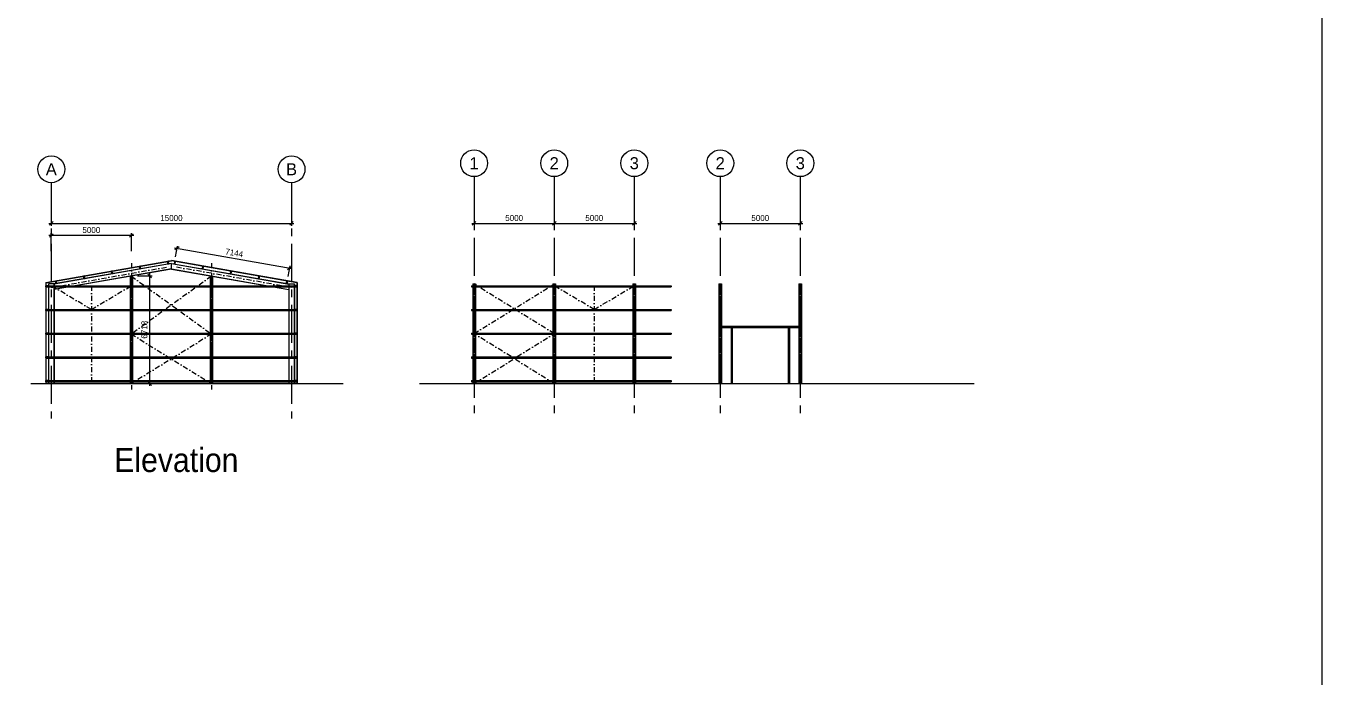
# Model space of a CAD drawing. Header units: millimetres. Extents: x 14826 to 271325, y -311366 to 51265.
# Drawn here: x 158664 to 239599, y -130050 to -89397 of the extents above; entities that cross this region are included whole.
import ezdxf
from ezdxf.enums import TextEntityAlignment as Align

# ---------------------------------------------------------------- set-up
doc = ezdxf.new("R2010")
doc.units = ezdxf.units.MM
for name, pattern in [('CENTER', [50.8, 31.75, -6.35, 6.35, -6.35]), ('DASHDOT', [25.4, 12.7, -6.35, 0, -6.35]), ('Hidden', [7.14375, 4.7625, -2.38125])]:
    doc.linetypes.add(name, pattern=pattern)
for name, color, linetype in [('AFR-STEEL SECTIONS', 3, 'Continuous'), ('AUR-CENTRELINES', 6, 'DASHDOT'), ('AUR-DIMS', 7, 'Continuous'), ('AUR-GRID CIRC', 3, 'Continuous'), ('AUR-GRID TEXT', 2, 'Continuous'), ('AUR-GRIDS', 7, 'CENTER'), ('AUR-SECTIONS', 3, 'Continuous')]:
    doc.layers.add(name, color=color, linetype=linetype)
doc.layers.add('G-ANNO-TEXT', color=7, linetype='Continuous', lineweight=9)
doc.styles.add('Arial_4', font='arial.ttf', dxfattribs={"width": 0.9, "height": 700})
doc.styles.add('ArialN', font='ARIALN.TTF')
doc.dimstyles.new('1-150', dxfattribs={"dimscale": 150, "dimtxt": 2.5, "dimasz": 1.5, "dimexe": 1, "dimexo": 2, "dimgap": 1, "dimtad": 1, "dimdec": 0, "dimzin": 0, "dimdsep": 46, "dimtxsty": 'Standard', "dimblk": 'OBLIQUE', "dimcen": 0, "dimdle": 1, "dimclrd": 7, "dimclre": 7, "dimclrt": 3, "dimadec": 0, "dimazin": 0, "dimtfac": 1, "dimtdec": 0, "dimtix": 1, "dimtmove": 2, "dimatfit": 0, "dimfxl": 6.5, "dimfxlon": 1, "dimtolj": 1, "dimtzin": 0, "dimarcsym": 0})

# ---------------------------------------------------------------- blocks, each defined once
blk = doc.blocks.new('_Oblique')
at = {"color": 0, "linetype": 'ByBlock', "lineweight": -2}
blk.add_line((-0.5, -0.5), (0.5, 0.5), dxfattribs=at)
blk = doc.blocks.new('*D144')
at = {"layer": 'AUR-DIMS', "color": 7, "lineweight": -2, "ltscale": 75, "transparency": 16777216}
for p, q in [((160249, -100754), (160249, -101879)), ((175249, -100754), (175249, -101879)), ((160099, -101729), (175399, -101729))]:
    blk.add_line(p, q, dxfattribs=at)
at = {"layer": 'Defpoints', "color": 0, "ltscale": 75, "transparency": 16777216}
for p in [(160249, -99186), (175249, -99186), (175249, -101729)]:
    blk.add_point(p, dxfattribs=at)
at = {"layer": 'AUR-DIMS', "color": 7, "lineweight": -2, "ltscale": 75, "transparency": 16777216, "xscale": 225, "yscale": 225, "zscale": 225, "rotation": 180}
blk.add_blockref('_Oblique', (160249, -101729), dxfattribs=at)
at = {"layer": 'AUR-DIMS', "color": 7, "lineweight": -2, "ltscale": 75, "transparency": 16777216, "xscale": 225, "yscale": 225, "zscale": 225}
blk.add_blockref('_Oblique', (175249, -101729), dxfattribs=at)
at = {"layer": 'AUR-DIMS', "color": 3, "ltscale": 75, "transparency": 16777216, "insert": (167749, -101392), "char_height": 375, "attachment_point": 5}
blk.add_mtext('\\A1;15000', dxfattribs=at)
blk = doc.blocks.new('*D148')
at = {"layer": 'AUR-DIMS', "color": 7, "lineweight": -2, "ltscale": 75, "transparency": 16777216}
for p, q in [((186651, -100754), (186651, -101879)), ((191651, -100754), (191651, -101879)), ((186501, -101729), (191801, -101729))]:
    blk.add_line(p, q, dxfattribs=at)
at = {"layer": 'Defpoints', "color": 0, "ltscale": 75, "transparency": 16777216}
for p in [(186651, -99186), (191651, -98807), (191651, -101729)]:
    blk.add_point(p, dxfattribs=at)
at = {"layer": 'AUR-DIMS', "color": 7, "lineweight": -2, "ltscale": 75, "transparency": 16777216, "xscale": 225, "yscale": 225, "zscale": 225, "rotation": 180}
blk.add_blockref('_Oblique', (186651, -101729), dxfattribs=at)
at = {"layer": 'AUR-DIMS', "color": 7, "lineweight": -2, "ltscale": 75, "transparency": 16777216, "xscale": 225, "yscale": 225, "zscale": 225}
blk.add_blockref('_Oblique', (191651, -101729), dxfattribs=at)
at = {"layer": 'AUR-DIMS', "color": 3, "ltscale": 75, "transparency": 16777216, "insert": (189151, -101392), "char_height": 375, "attachment_point": 5}
blk.add_mtext('\\A1;5000', dxfattribs=at)
blk = doc.blocks.new('*D149')
at = {"layer": 'AUR-DIMS', "color": 7, "lineweight": -2, "ltscale": 75, "transparency": 16777216}
for p, q in [((202017, -100754), (202017, -101879)), ((207017, -100754), (207017, -101879)), ((201867, -101729), (207167, -101729))]:
    blk.add_line(p, q, dxfattribs=at)
at = {"layer": 'Defpoints', "color": 0, "ltscale": 75, "transparency": 16777216}
for p in [(202017, -99186), (207017, -98807), (207017, -101729)]:
    blk.add_point(p, dxfattribs=at)
at = {"layer": 'AUR-DIMS', "color": 7, "lineweight": -2, "ltscale": 75, "transparency": 16777216, "xscale": 225, "yscale": 225, "zscale": 225, "rotation": 180}
blk.add_blockref('_Oblique', (202017, -101729), dxfattribs=at)
at = {"layer": 'AUR-DIMS', "color": 7, "lineweight": -2, "ltscale": 75, "transparency": 16777216, "xscale": 225, "yscale": 225, "zscale": 225}
blk.add_blockref('_Oblique', (207017, -101729), dxfattribs=at)
at = {"layer": 'AUR-DIMS', "color": 3, "ltscale": 75, "transparency": 16777216, "insert": (204517, -101392), "char_height": 375, "attachment_point": 5}
blk.add_mtext('\\A1;5000', dxfattribs=at)
blk = doc.blocks.new('*D151')
at = {"layer": 'AUR-DIMS', "color": 7, "lineweight": -2, "ltscale": 75, "transparency": 16777216}
for p, q in [((165622, -105006), (166548, -105006)), ((166398, -111875), (166398, -104856)), ((165622, -111725), (166548, -111725))]:
    blk.add_line(p, q, dxfattribs=at)
at = {"layer": 'Defpoints', "color": 0, "ltscale": 75, "transparency": 16777216}
for p in [(165322, -105006), (166398, -105006), (165322, -111725)]:
    blk.add_point(p, dxfattribs=at)
at = {"layer": 'AUR-DIMS', "color": 7, "lineweight": -2, "ltscale": 75, "transparency": 16777216, "xscale": 225, "yscale": 225, "zscale": 225}
for p, rotation in [((166398, -105006), 90), ((166398, -111725), 270)]:
    blk.add_blockref('_Oblique', p, dxfattribs=dict(at, rotation=rotation))
at = {"layer": 'AUR-DIMS', "color": 3, "ltscale": 75, "transparency": 16777216, "insert": (166061, -108365), "char_height": 375, "attachment_point": 5, "rotation": 90}
blk.add_mtext('\\A1;6718', dxfattribs=at)
blk = doc.blocks.new('*D159')
at = {"layer": 'AUR-DIMS', "color": 7, "lineweight": -2, "ltscale": 75, "transparency": 16777216}
for p, q in [((191651, -100754), (191651, -101879)), ((196651, -100754), (196651, -101879)), ((191501, -101729), (196801, -101729))]:
    blk.add_line(p, q, dxfattribs=at)
at = {"layer": 'Defpoints', "color": 0, "ltscale": 75, "transparency": 16777216}
for p in [(191651, -99186), (196651, -98807), (196651, -101729)]:
    blk.add_point(p, dxfattribs=at)
at = {"layer": 'AUR-DIMS', "color": 7, "lineweight": -2, "ltscale": 75, "transparency": 16777216, "xscale": 225, "yscale": 225, "zscale": 225, "rotation": 180}
blk.add_blockref('_Oblique', (191651, -101729), dxfattribs=at)
at = {"layer": 'AUR-DIMS', "color": 7, "lineweight": -2, "ltscale": 75, "transparency": 16777216, "xscale": 225, "yscale": 225, "zscale": 225}
blk.add_blockref('_Oblique', (196651, -101729), dxfattribs=at)
at = {"layer": 'AUR-DIMS', "color": 3, "ltscale": 75, "transparency": 16777216, "insert": (194151, -101392), "char_height": 375, "attachment_point": 5}
blk.add_mtext('\\A1;5000', dxfattribs=at)
blk = doc.blocks.new('*D160')
at = {"layer": 'AUR-DIMS', "color": 7, "lineweight": -2, "ltscale": 75, "transparency": 16777216}
for p, q in [((165399, -102480), (160099, -102480)), ((160249, -103455), (160249, -102330)), ((165249, -103455), (165249, -102330))]:
    blk.add_line(p, q, dxfattribs=at)
at = {"layer": 'Defpoints', "color": 0, "ltscale": 75, "transparency": 16777216}
for p in [(160249, -102480), (160249, -104202), (165249, -104202)]:
    blk.add_point(p, dxfattribs=at)
at = {"layer": 'AUR-DIMS', "color": 7, "lineweight": -2, "ltscale": 75, "transparency": 16777216, "xscale": 225, "yscale": 225, "zscale": 225, "rotation": 180}
blk.add_blockref('_Oblique', (160249, -102480), dxfattribs=at)
at = {"layer": 'AUR-DIMS', "color": 7, "lineweight": -2, "ltscale": 75, "transparency": 16777216, "xscale": 225, "yscale": 225, "zscale": 225}
blk.add_blockref('_Oblique', (165249, -102480), dxfattribs=at)
at = {"layer": 'AUR-DIMS', "color": 3, "ltscale": 75, "transparency": 16777216, "insert": (162749, -102143), "char_height": 375, "attachment_point": 5}
blk.add_mtext('\\A1;5000', dxfattribs=at)
blk = doc.blocks.new('*D161')
at = {"layer": 'AUR-DIMS', "color": 7, "lineweight": -2, "ltscale": 75, "transparency": 16777216}
for p, q in [((167949, -103259), (175283, -104539)), ((168006, -103803), (168123, -103137)), ((175044, -105031), (175161, -104365))]:
    blk.add_line(p, q, dxfattribs=at)
at = {"layer": 'Defpoints', "color": 0, "ltscale": 75, "transparency": 16777216}
for p in [(167955, -104098), (175135, -104513), (174993, -105327)]:
    blk.add_point(p, dxfattribs=at)
at = {"layer": 'AUR-DIMS', "color": 7, "lineweight": -2, "ltscale": 75, "transparency": 16777216, "xscale": 225, "yscale": 225, "zscale": 225}
for p, rotation in [((168097, -103285), 170.0986936595849), ((175135, -104513), 350.0986936595849)]:
    blk.add_blockref('_Oblique', p, dxfattribs=dict(at, rotation=rotation))
at = {"layer": 'AUR-DIMS', "color": 3, "ltscale": 75, "transparency": 16777216, "insert": (171674, -103566), "char_height": 375, "attachment_point": 5, "rotation": 350.09869}
blk.add_mtext('\\A1;7144', dxfattribs=at)

msp = doc.modelspace()

# ---------------------------------------------------------------- linework, layer by layer
at = {"color": 1}
for p, q in [((159902.8, -105422.1), (167749.6, -104052.5)), ((159912.8, -105430.5), (167749.6, -104062.6)), ((175596.4, -105422.1), (167749.6, -104052.5)), ((175586.4, -105430.5), (167749.6, -104062.6)), ((159902.8, -105422.1), (159902.8, -111724.6)), ((159912.8, -105430.5), (159912.8, -111724.6)), ((159917.8, -105616.1), (175581.4, -105616.1)), ((159917.8, -105691.1), (175581.4, -105691.1)), ((175586.4, -105430.5), (175586.4, -111724.6)), ((175596.4, -105422.1), (175596.4, -111724.6)), ((186495.9, -105616.1), (198954.2, -105616.1)), ((186495.9, -105616.1), (186495.9, -105691.1)), ((186495.9, -105691.1), (198954.2, -105691.1)), ((198954.2, -105616.1), (198954.2, -105691.1)), ((159917.8, -107096.3), (175581.4, -107096.3)), ((159917.8, -107171.3), (175581.4, -107171.3)), ((186495.9, -107096.3), (198954.2, -107096.3)), ((186495.9, -107096.3), (186495.9, -107171.3)), ((186495.9, -107171.3), (198954.2, -107171.3)), ((198954.2, -107096.3), (198954.2, -107171.3)), ((202767.5, -108224.6), (202767.5, -111724.6)), ((159917.8, -108576.6), (175581.4, -108576.6)), ((159917.8, -108651.6), (175581.4, -108651.6)), ((186495.9, -108576.6), (198954.2, -108576.6)), ((186495.9, -108576.6), (186495.9, -108651.6)), ((186495.9, -108651.6), (198954.2, -108651.6)), ((198954.2, -108576.6), (198954.2, -108651.6)), ((159917.8, -110056.9), (175581.4, -110056.9)), ((186495.9, -110056.9), (198954.2, -110056.9)), ((186495.9, -110056.9), (186495.9, -110131.9)), ((198954.2, -110056.9), (198954.2, -110131.9)), ((159917.8, -110131.9), (175581.4, -110131.9)), ((186495.9, -110131.9), (198954.2, -110131.9)), ((159917.8, -111537.1), (175581.4, -111537.1)), ((159917.8, -111612.1), (175581.4, -111612.1)), ((186495.9, -111537.1), (198954.2, -111537.1)), ((186495.9, -111537.1), (186495.9, -111612.1)), ((186495.9, -111612.1), (198954.2, -111612.1)), ((198954.2, -111537.1), (198954.2, -111612.1))]:
    msp.add_line(p, q, dxfattribs=at)
at = {"layer": 'AFR-STEEL SECTIONS', "color": 3, "linetype": 'Continuous'}
for p, q in [((167749.6, -104225), (160424.8, -105503.6)), ((167749.6, -104234.9), (160424.8, -105513.4)), ((165826.3, -104398.3), (165762.3, -104409.5)), ((165762.6, -104411.5), (165826.6, -104400.3)), ((165830.1, -104402.8), (165832.7, -104417.5)), ((165834.7, -104417.2), (165832.1, -104402.4)), ((167508.3, -104109.8), (167532.3, -104247.7)), ((167534.3, -104247.4), (167510.2, -104109.5)), ((167576.4, -104092.9), (167512.3, -104104)), ((167512.7, -104106), (167576.7, -104094.8)), ((167601.8, -104238.7), (167537.8, -104249.8)), ((167538.1, -104251.8), (167602.2, -104240.6)), ((167580.2, -104097.3), (167582.8, -104112.1)), ((167584.7, -104111.7), (167582.1, -104096.9)), ((167582.8, -104112.1), (167584.7, -104111.7)), ((167603.6, -104220.1), (167601.7, -104220.4)), ((167601.7, -104220.4), (167604.3, -104235.2)), ((167606.2, -104234.8), (167603.6, -104220.1)), ((167749.6, -104225), (175072.8, -105503.3)), ((167749.6, -104582.4), (167749.6, -104225)), ((167749.6, -104234.9), (175072.8, -105513.2)), ((167893, -104234.8), (167895.6, -104220.1)), ((167897.5, -104220.4), (167895, -104235.2)), ((167895.6, -104220.1), (167897.5, -104220.4)), ((167961.1, -104251.8), (167897, -104240.6)), ((167897.4, -104238.7), (167961.4, -104249.8)), ((167914.5, -104111.7), (167917.1, -104096.9)), ((167916.4, -104112.1), (167914.5, -104111.7)), ((167919, -104097.3), (167916.4, -104112.1)), ((167986.5, -104106), (167922.5, -104094.8)), ((167922.8, -104092.9), (167986.9, -104104)), ((167964.9, -104247.4), (167989, -104109.5)), ((167990.9, -104109.8), (167966.9, -104247.7)), ((169664.5, -104417.2), (169667.1, -104402.4)), ((169669.1, -104402.8), (169666.5, -104417.5)), ((169736.6, -104411.5), (169672.6, -104400.3)), ((169672.9, -104398.3), (169736.9, -104409.5)), ((167749.6, -104572.5), (160424.8, -105851.1)), ((167749.6, -104582.4), (160424.8, -105860.9)), ((162257.6, -105026.3), (162281.7, -105164.3)), ((162283.7, -105163.9), (162259.6, -105026)), ((162325.7, -105009.4), (162261.7, -105020.6)), ((162262, -105022.5), (162326.1, -105011.3)), ((162351.2, -105155.2), (162287.1, -105166.3)), ((162287.5, -105168.3), (162351.5, -105157.1)), ((162329.5, -105013.8), (162332.1, -105028.6)), ((162334.1, -105028.2), (162331.5, -105013.4)), ((162332.1, -105028.6), (162334.1, -105028.2)), ((162353, -105136.6), (162351, -105136.9)), ((162351, -105136.9), (162353.6, -105151.7)), ((162355.6, -105151.4), (162353, -105136.6)), ((164007.9, -104720.8), (164032, -104858.7)), ((164034, -104858.4), (164009.9, -104720.5)), ((164076, -104703.9), (164012, -104715)), ((164012.3, -104717), (164076.4, -104705.8)), ((164101.5, -104849.7), (164037.4, -104860.8)), ((164037.8, -104862.8), (164101.8, -104851.6)), ((164079.8, -104708.3), (164082.4, -104723)), ((164084.4, -104722.7), (164081.8, -104707.9)), ((164082.4, -104723), (164084.4, -104722.7)), ((164103.3, -104831.1), (164101.3, -104831.4)), ((164101.3, -104831.4), (164103.9, -104846.2)), ((164105.9, -104845.8), (164103.3, -104831.1)), ((165175.8, -105031.6), (165175.8, -111724.6)), ((165321.9, -105006.1), (165321.9, -111724.6)), ((165758.2, -104415.3), (165782.3, -104553.2)), ((165784.2, -104552.9), (165760.2, -104415)), ((165851.7, -104544.1), (165787.7, -104555.3)), ((165788.1, -104557.3), (165852.1, -104546.1)), ((165832.7, -104417.5), (165834.7, -104417.2)), ((165853.6, -104525.5), (165851.6, -104525.9)), ((165851.6, -104525.9), (165854.2, -104540.7)), ((165856.2, -104540.3), (165853.6, -104525.5)), ((167749.6, -104572.5), (175072.8, -105850.8)), ((167749.6, -104582.4), (175072.8, -105860.7)), ((169643, -104540.3), (169645.6, -104525.5)), ((169647.6, -104525.9), (169645, -104540.7)), ((169645.6, -104525.5), (169647.6, -104525.9)), ((169711.1, -104557.3), (169647.1, -104546.1)), ((169647.5, -104544.1), (169711.5, -104555.3)), ((169666.5, -104417.5), (169664.5, -104417.2)), ((169715, -104552.9), (169739, -104415)), ((169741, -104415.3), (169716.9, -104553.2)), ((170175.8, -105005.9), (170175.8, -111724.6)), ((170321.9, -105031.4), (170321.9, -111724.6)), ((171393.3, -104845.8), (171395.9, -104831.1)), ((171397.9, -104831.4), (171395.3, -104846.2)), ((171395.9, -104831.1), (171397.9, -104831.4)), ((171461.4, -104862.8), (171397.4, -104851.6)), ((171397.7, -104849.7), (171461.8, -104860.8)), ((171414.8, -104722.7), (171417.4, -104707.9)), ((171416.8, -104723), (171414.8, -104722.7)), ((171419.4, -104708.3), (171416.8, -104723)), ((171486.9, -104717), (171422.8, -104705.8)), ((171423.2, -104703.9), (171487.2, -104715)), ((171465.2, -104858.4), (171489.3, -104720.5)), ((171491.3, -104720.8), (171467.2, -104858.7)), ((173143.6, -105151.4), (173146.2, -105136.6)), ((173148.2, -105136.9), (173145.6, -105151.7)), ((173146.2, -105136.6), (173148.2, -105136.9)), ((173211.7, -105168.3), (173147.7, -105157.1)), ((173148, -105155.2), (173212.1, -105166.3)), ((173165.1, -105028.2), (173167.7, -105013.4)), ((173167.1, -105028.6), (173165.1, -105028.2)), ((173169.7, -105013.8), (173167.1, -105028.6)), ((173237.2, -105022.5), (173173.1, -105011.3)), ((173173.5, -105009.4), (173237.5, -105020.6)), ((173215.5, -105163.9), (173239.6, -105026)), ((173241.6, -105026.3), (173217.5, -105164.3)), ((159912.8, -105621.1), (159912.8, -105686.1)), ((159914.8, -105686.1), (159914.8, -105621.1)), ((160057.8, -105616.1), (159917.8, -105616.1)), ((159917.8, -105618.1), (160057.8, -105618.1)), ((159932.8, -105689.1), (159917.8, -105689.1)), ((159917.8, -105691.1), (159932.8, -105691.1)), ((159932.8, -105691.1), (159932.8, -105689.1)), ((160057.8, -105689.1), (160042.8, -105689.1)), ((160042.8, -105689.1), (160042.8, -105691.1)), ((160042.8, -105691.1), (160057.8, -105691.1)), ((160060.8, -105621.1), (160060.8, -105686.1)), ((160062.8, -105686.1), (160062.8, -105621.1)), ((160072.8, -105503.6), (160072.8, -111724.6)), ((160424.8, -105503.6), (160072.8, -105503.6)), ((160082.5, -105503.6), (160082.5, -111724.6)), ((160415.1, -105503.6), (160415.1, -111724.6)), ((160424.8, -105503.6), (160424.8, -111724.6)), ((160507.3, -105331.9), (160531.4, -105469.8)), ((160533.4, -105469.4), (160509.3, -105331.5)), ((160575.4, -105314.9), (160511.4, -105326.1)), ((160511.7, -105328), (160575.8, -105316.9)), ((160600.9, -105460.7), (160536.9, -105471.9)), ((160537.2, -105473.8), (160601.2, -105462.7)), ((160579.3, -105319.3), (160581.8, -105334.1)), ((160583.8, -105333.7), (160581.2, -105319)), ((160581.8, -105334.1), (160583.8, -105333.7)), ((160602.7, -105442.1), (160600.7, -105442.4)), ((160600.7, -105442.4), (160603.3, -105457.2)), ((160605.3, -105456.9), (160602.7, -105442.1)), ((174893.9, -105456.9), (174896.5, -105442.1)), ((174898.5, -105442.4), (174895.9, -105457.2)), ((174896.5, -105442.1), (174898.5, -105442.4)), ((174962, -105473.8), (174898, -105462.7)), ((174898.3, -105460.7), (174962.3, -105471.9)), ((174915.4, -105333.7), (174918, -105319)), ((174917.4, -105334.1), (174915.4, -105333.7)), ((174919.9, -105319.3), (174917.4, -105334.1)), ((174987.5, -105328), (174923.4, -105316.9)), ((174923.8, -105314.9), (174987.8, -105326.1)), ((174965.8, -105469.4), (174989.9, -105331.5)), ((174991.9, -105331.9), (174967.8, -105469.8)), ((175072.8, -105503.3), (175072.8, -111724.6)), ((175072.8, -105503.3), (175424.8, -105503.3)), ((175082.5, -105503.3), (175082.5, -111724.6)), ((175415.1, -105503.3), (175415.1, -111724.6)), ((175424.8, -105503.3), (175424.8, -111724.6)), ((175436.4, -105686.1), (175436.4, -105621.1)), ((175438.4, -105621.1), (175438.4, -105686.1)), ((175441.4, -105616.1), (175581.4, -105616.1)), ((175581.4, -105618.1), (175441.4, -105618.1)), ((175441.4, -105689.1), (175456.4, -105689.1)), ((175456.4, -105691.1), (175441.4, -105691.1)), ((175456.4, -105689.1), (175456.4, -105691.1)), ((175566.4, -105691.1), (175566.4, -105689.1)), ((175566.4, -105689.1), (175581.4, -105689.1)), ((175581.4, -105691.1), (175566.4, -105691.1)), ((175584.4, -105686.1), (175584.4, -105621.1)), ((175586.4, -105621.1), (175586.4, -105686.1)), ((186565.9, -105503.3), (186565.9, -111724.6)), ((186565.9, -105503.3), (186736.9, -105503.3)), ((186736.9, -105503.3), (186736.9, -111724.6)), ((191565.9, -105503.3), (191565.9, -111724.6)), ((191565.9, -105503.3), (191736.9, -105503.3)), ((191736.9, -105503.3), (191736.9, -111724.6)), ((196565.9, -105503.3), (196565.9, -111724.6)), ((196565.9, -105503.3), (196736.9, -105503.3)), ((196736.9, -105503.3), (196736.9, -111724.6)), ((201932, -105503.3), (201932, -111724.6)), ((201932, -105503.3), (202103, -105503.3)), ((202103, -105503.3), (202103, -111724.6)), ((206932, -105503.3), (206932, -111724.6)), ((206932, -105503.3), (207103, -105503.3)), ((207103, -105503.3), (207103, -111724.6)), ((159912.8, -107101.3), (159912.8, -107166.3)), ((159914.8, -107166.3), (159914.8, -107101.3)), ((160057.8, -107096.3), (159917.8, -107096.3)), ((159917.8, -107098.3), (160057.8, -107098.3)), ((159932.8, -107169.3), (159917.8, -107169.3)), ((159917.8, -107171.3), (159932.8, -107171.3)), ((159932.8, -107171.3), (159932.8, -107169.3)), ((160057.8, -107169.3), (160042.8, -107169.3)), ((160042.8, -107169.3), (160042.8, -107171.3)), ((160042.8, -107171.3), (160057.8, -107171.3)), ((160060.8, -107101.3), (160060.8, -107166.3)), ((160062.8, -107166.3), (160062.8, -107101.3)), ((175436.4, -107166.3), (175436.4, -107101.3)), ((175438.4, -107101.3), (175438.4, -107166.3)), ((175441.4, -107096.3), (175581.4, -107096.3)), ((175581.4, -107098.3), (175441.4, -107098.3)), ((175441.4, -107169.3), (175456.4, -107169.3)), ((175456.4, -107171.3), (175441.4, -107171.3)), ((175456.4, -107169.3), (175456.4, -107171.3)), ((175566.4, -107171.3), (175566.4, -107169.3)), ((175566.4, -107169.3), (175581.4, -107169.3)), ((175581.4, -107171.3), (175566.4, -107171.3)), ((175584.4, -107166.3), (175584.4, -107101.3)), ((175586.4, -107101.3), (175586.4, -107166.3)), ((202020.9, -108149.6), (207014, -108149.6)), ((202020.9, -108224.6), (207014, -108224.6)), ((202692.5, -108224.6), (202692.5, -111724.6)), ((202767.5, -108224.6), (202767.5, -111724.6)), ((206267.5, -108224.6), (206267.5, -111724.6)), ((206342.5, -108224.6), (206342.5, -111724.6)), ((159912.8, -108581.6), (159912.8, -108646.6)), ((159914.8, -108646.6), (159914.8, -108581.6)), ((160057.8, -108576.6), (159917.8, -108576.6)), ((159917.8, -108578.6), (160057.8, -108578.6)), ((159932.8, -108649.6), (159917.8, -108649.6)), ((159917.8, -108651.6), (159932.8, -108651.6)), ((159932.8, -108651.6), (159932.8, -108649.6)), ((160057.8, -108649.6), (160042.8, -108649.6)), ((160042.8, -108649.6), (160042.8, -108651.6)), ((160042.8, -108651.6), (160057.8, -108651.6)), ((160060.8, -108581.6), (160060.8, -108646.6)), ((160062.8, -108646.6), (160062.8, -108581.6)), ((175436.4, -108646.6), (175436.4, -108581.6)), ((175438.4, -108581.6), (175438.4, -108646.6)), ((175441.4, -108576.6), (175581.4, -108576.6)), ((175581.4, -108578.6), (175441.4, -108578.6)), ((175441.4, -108649.6), (175456.4, -108649.6)), ((175456.4, -108651.6), (175441.4, -108651.6)), ((175456.4, -108649.6), (175456.4, -108651.6)), ((175566.4, -108651.6), (175566.4, -108649.6)), ((175566.4, -108649.6), (175581.4, -108649.6)), ((175581.4, -108651.6), (175566.4, -108651.6)), ((175584.4, -108646.6), (175584.4, -108581.6)), ((175586.4, -108581.6), (175586.4, -108646.6)), ((159912.8, -110061.9), (159912.8, -110126.9)), ((159914.8, -110126.9), (159914.8, -110061.9)), ((160057.8, -110056.9), (159917.8, -110056.9)), ((159917.8, -110058.9), (160057.8, -110058.9)), ((160060.8, -110061.9), (160060.8, -110126.9)), ((160062.8, -110126.9), (160062.8, -110061.9)), ((175436.4, -110126.9), (175436.4, -110061.9)), ((175438.4, -110061.9), (175438.4, -110126.9)), ((175441.4, -110056.9), (175581.4, -110056.9)), ((175581.4, -110058.9), (175441.4, -110058.9)), ((175584.4, -110126.9), (175584.4, -110061.9)), ((175586.4, -110061.9), (175586.4, -110126.9)), ((159932.8, -110129.9), (159917.8, -110129.9)), ((159917.8, -110131.9), (159932.8, -110131.9)), ((159932.8, -110131.9), (159932.8, -110129.9)), ((160057.8, -110129.9), (160042.8, -110129.9)), ((160042.8, -110129.9), (160042.8, -110131.9)), ((160042.8, -110131.9), (160057.8, -110131.9)), ((175441.4, -110129.9), (175456.4, -110129.9)), ((175456.4, -110131.9), (175441.4, -110131.9)), ((175456.4, -110129.9), (175456.4, -110131.9)), ((175566.4, -110131.9), (175566.4, -110129.9)), ((175566.4, -110129.9), (175581.4, -110129.9)), ((175581.4, -110131.9), (175566.4, -110131.9)), ((159912.8, -111542.1), (159912.8, -111607.1)), ((159914.8, -111607.1), (159914.8, -111542.1)), ((160057.8, -111537.1), (159917.8, -111537.1)), ((159917.8, -111539.1), (160057.8, -111539.1)), ((159932.8, -111610.1), (159917.8, -111610.1)), ((159917.8, -111612.1), (159932.8, -111612.1)), ((159932.8, -111612.1), (159932.8, -111610.1)), ((160057.8, -111610.1), (160042.8, -111610.1)), ((160042.8, -111610.1), (160042.8, -111612.1)), ((160042.8, -111612.1), (160057.8, -111612.1)), ((160060.8, -111542.1), (160060.8, -111607.1)), ((160062.8, -111607.1), (160062.8, -111542.1)), ((175436.4, -111607.1), (175436.4, -111542.1)), ((175438.4, -111542.1), (175438.4, -111607.1)), ((175441.4, -111537.1), (175581.4, -111537.1)), ((175581.4, -111539.1), (175441.4, -111539.1)), ((175441.4, -111610.1), (175456.4, -111610.1)), ((175456.4, -111612.1), (175441.4, -111612.1)), ((175456.4, -111610.1), (175456.4, -111612.1)), ((175566.4, -111612.1), (175566.4, -111610.1)), ((175566.4, -111610.1), (175581.4, -111610.1)), ((175581.4, -111612.1), (175566.4, -111612.1)), ((175584.4, -111607.1), (175584.4, -111542.1)), ((175586.4, -111542.1), (175586.4, -111607.1))]:
    msp.add_line(p, q, dxfattribs=at)
for centre, radius, start, end in [((165827.2, -104403.3), 5, 9.901306, 99.901306), ((165827.2, -104403.3), 3, 9.901306, 99.901306), ((167513.2, -104109), 5, 99.901306, 189.901306), ((167513.2, -104109), 3, 99.901306, 189.901306), ((167537.3, -104246.9), 5, 189.901306, 279.901306), ((167537.3, -104246.9), 3, 189.901306, 279.901306), ((167577.2, -104097.8), 5, 9.901306, 99.901306), ((167577.2, -104097.8), 3, 9.901306, 99.901306), ((167601.3, -104235.7), 3, 279.901306, 9.901306), ((167601.3, -104235.7), 5, 279.901306, 9.901306), ((167897.9, -104235.7), 5, 170.098694, 260.098694), ((167897.9, -104235.7), 3, 170.098694, 260.098694), ((167922, -104097.8), 5, 80.098694, 170.098694), ((167922, -104097.8), 3, 80.098694, 170.098694), ((167961.9, -104246.9), 5, 260.098694, 350.098694), ((167961.9, -104246.9), 3, 260.098694, 350.098694), ((167986, -104109), 3, 350.098694, 80.098694), ((167986, -104109), 5, 350.098694, 80.098694), ((169672, -104403.3), 5, 80.098694, 170.098694), ((169672, -104403.3), 3, 80.098694, 170.098694), ((162262.6, -105025.5), 5, 99.901306, 189.901306), ((162262.6, -105025.5), 3, 99.901306, 189.901306), ((162286.6, -105163.4), 5, 189.901306, 279.901306), ((162286.6, -105163.4), 3, 189.901306, 279.901306), ((162326.6, -105014.3), 5, 9.901306, 99.901306), ((162326.6, -105014.3), 3, 9.901306, 99.901306), ((162350.7, -105152.2), 3, 279.901306, 9.901306), ((162350.7, -105152.2), 5, 279.901306, 9.901306), ((164012.8, -104720), 5, 99.901306, 189.901306), ((164012.8, -104720), 3, 99.901306, 189.901306), ((164036.9, -104857.9), 5, 189.901306, 279.901306), ((164036.9, -104857.9), 3, 189.901306, 279.901306), ((164076.9, -104708.8), 5, 9.901306, 99.901306), ((164076.9, -104708.8), 3, 9.901306, 99.901306), ((164100.9, -104846.7), 3, 279.901306, 9.901306), ((164100.9, -104846.7), 5, 279.901306, 9.901306), ((165763.1, -104414.4), 5, 99.901306, 189.901306), ((165763.1, -104414.4), 3, 99.901306, 189.901306), ((165787.2, -104552.4), 5, 189.901306, 279.901306), ((165787.2, -104552.4), 3, 189.901306, 279.901306), ((165851.2, -104541.2), 3, 279.901306, 9.901306), ((165851.2, -104541.2), 5, 279.901306, 9.901306), ((169648, -104541.2), 5, 170.098694, 260.098694), ((169648, -104541.2), 3, 170.098694, 260.098694), ((169712, -104552.4), 5, 260.098694, 350.098694), ((169712, -104552.4), 3, 260.098694, 350.098694), ((169736.1, -104414.4), 3, 350.098694, 80.098694), ((169736.1, -104414.4), 5, 350.098694, 80.098694), ((171398.3, -104846.7), 5, 170.098694, 260.098694), ((171398.3, -104846.7), 3, 170.098694, 260.098694), ((171422.3, -104708.8), 5, 80.098694, 170.098694), ((171422.3, -104708.8), 3, 80.098694, 170.098694), ((171462.3, -104857.9), 5, 260.098694, 350.098694), ((171462.3, -104857.9), 3, 260.098694, 350.098694), ((171486.4, -104720), 3, 350.098694, 80.098694), ((171486.4, -104720), 5, 350.098694, 80.098694), ((173148.5, -105152.2), 5, 170.098694, 260.098694), ((173148.5, -105152.2), 3, 170.098694, 260.098694), ((173172.6, -105014.3), 5, 80.098694, 170.098694), ((173172.6, -105014.3), 3, 80.098694, 170.098694), ((173212.6, -105163.4), 5, 260.098694, 350.098694), ((173212.6, -105163.4), 3, 260.098694, 350.098694), ((173236.7, -105025.5), 3, 350.098694, 80.098694), ((173236.7, -105025.5), 5, 350.098694, 80.098694), ((159917.8, -105621.1), 5, 90, 180), ((159917.8, -105686.1), 5, 180, 270), ((159917.8, -105621.1), 3, 90, 180), ((159917.8, -105686.1), 3, 180, 270), ((160057.8, -105621.1), 5, 0, 90), ((160057.8, -105621.1), 3, 0, 90), ((160057.8, -105686.1), 3, 270, 0), ((160057.8, -105686.1), 5, 270, 0), ((160512.3, -105331), 5, 99.901306, 189.901306), ((160512.3, -105331), 3, 99.901306, 189.901306), ((160536.3, -105468.9), 5, 189.901306, 279.901306), ((160536.3, -105468.9), 3, 189.901306, 279.901306), ((160576.3, -105319.8), 5, 9.901306, 99.901306), ((160576.3, -105319.8), 3, 9.901306, 99.901306), ((160600.4, -105457.7), 3, 279.901306, 9.901306), ((160600.4, -105457.7), 5, 279.901306, 9.901306), ((174898.8, -105457.7), 5, 170.098694, 260.098694), ((174898.8, -105457.7), 3, 170.098694, 260.098694), ((174922.9, -105319.8), 5, 80.098694, 170.098694), ((174922.9, -105319.8), 3, 80.098694, 170.098694), ((174962.9, -105468.9), 5, 260.098694, 350.098694), ((174962.9, -105468.9), 3, 260.098694, 350.098694), ((174986.9, -105331), 3, 350.098694, 80.098694), ((174986.9, -105331), 5, 350.098694, 80.098694), ((175441.4, -105621.1), 5, 90, 180), ((175441.4, -105686.1), 5, 180, 270), ((175441.4, -105621.1), 3, 90, 180), ((175441.4, -105686.1), 3, 180, 270), ((175581.4, -105621.1), 5, 360, 90), ((175581.4, -105621.1), 3, 360, 90), ((175581.4, -105686.1), 3, 270, 360), ((175581.4, -105686.1), 5, 270, 360), ((159917.8, -107101.3), 5, 90, 180), ((159917.8, -107166.3), 5, 180, 270), ((159917.8, -107101.3), 3, 90, 180), ((159917.8, -107166.3), 3, 180, 270), ((160057.8, -107101.3), 5, 0, 90), ((160057.8, -107101.3), 3, 0, 90), ((160057.8, -107166.3), 3, 270, 0), ((160057.8, -107166.3), 5, 270, 0), ((175441.4, -107101.3), 5, 90, 180), ((175441.4, -107166.3), 5, 180, 270), ((175441.4, -107101.3), 3, 90, 180), ((175441.4, -107166.3), 3, 180, 270), ((175581.4, -107101.3), 5, 360, 90), ((175581.4, -107101.3), 3, 360, 90), ((175581.4, -107166.3), 3, 270, 360), ((175581.4, -107166.3), 5, 270, 360), ((159917.8, -108581.6), 5, 90, 180), ((159917.8, -108646.6), 5, 180, 270), ((159917.8, -108581.6), 3, 90, 180), ((159917.8, -108646.6), 3, 180, 270), ((160057.8, -108581.6), 5, 0, 90), ((160057.8, -108581.6), 3, 0, 90), ((160057.8, -108646.6), 3, 270, 0), ((160057.8, -108646.6), 5, 270, 0), ((175441.4, -108581.6), 5, 90, 180), ((175441.4, -108646.6), 5, 180, 270), ((175441.4, -108581.6), 3, 90, 180), ((175441.4, -108646.6), 3, 180, 270), ((175581.4, -108581.6), 5, 360, 90), ((175581.4, -108581.6), 3, 360, 90), ((175581.4, -108646.6), 3, 270, 360), ((175581.4, -108646.6), 5, 270, 360), ((159917.8, -110061.9), 5, 90, 180), ((159917.8, -110061.9), 3, 90, 180), ((160057.8, -110061.9), 5, 0, 90), ((160057.8, -110061.9), 3, 0, 90), ((175441.4, -110061.9), 5, 90, 180), ((175441.4, -110061.9), 3, 90, 180), ((175581.4, -110061.9), 5, 360, 90), ((175581.4, -110061.9), 3, 360, 90), ((159917.8, -110126.9), 5, 180, 270), ((159917.8, -110126.9), 3, 180, 270), ((160057.8, -110126.9), 3, 270, 0), ((160057.8, -110126.9), 5, 270, 0), ((175441.4, -110126.9), 5, 180, 270), ((175441.4, -110126.9), 3, 180, 270), ((175581.4, -110126.9), 3, 270, 360), ((175581.4, -110126.9), 5, 270, 360), ((159917.8, -111542.1), 5, 90, 180), ((159917.8, -111607.1), 5, 180, 270), ((159917.8, -111542.1), 3, 90, 180), ((159917.8, -111607.1), 3, 180, 270), ((160057.8, -111542.1), 5, 0, 90), ((160057.8, -111542.1), 3, 0, 90), ((160057.8, -111607.1), 3, 270, 0), ((160057.8, -111607.1), 5, 270, 0), ((175441.4, -111542.1), 5, 90, 180), ((175441.4, -111607.1), 5, 180, 270), ((175441.4, -111542.1), 3, 90, 180), ((175441.4, -111607.1), 3, 180, 270), ((175581.4, -111542.1), 5, 360, 90), ((175581.4, -111542.1), 3, 360, 90), ((175581.4, -111607.1), 3, 270, 360), ((175581.4, -111607.1), 5, 270, 360)]:
    msp.add_arc(centre, radius, start, end, dxfattribs=at)
at = {"layer": 'AFR-STEEL SECTIONS', "color": 1, "linetype": 'Continuous'}
for p in [(167545.1, -104174.5), (167954.1, -104174.5), (162294.5, -105091), (164044.8, -104785.4), (165795.1, -104479.9), (169704.1, -104479.9), (171454.4, -104785.4), (173204.7, -105091), (159987.8, -105641.3), (160544.2, -105396.5), (174955, -105396.5), (175511.4, -105641.3), (159987.8, -107121.5), (175511.4, -107121.5), (159987.8, -108601.8), (175511.4, -108601.8), (159987.8, -110082.1), (175511.4, -110082.1), (159987.8, -111562.3), (175511.4, -111562.3)]:
    msp.add_point(p, dxfattribs=at)
at = {"layer": 'AUR-CENTRELINES', "ltscale": 25}
for p, q in [((160248.8, -105724.6), (167749.6, -104402)), ((165248.8, -104201.7), (165248.8, -112105.6)), ((175248.8, -105724.3), (167749.6, -104402)), ((170248.8, -104201.7), (170248.8, -112105.6)), ((170248.8, -105018.6), (165245.8, -108629.1)), ((165248.8, -105018.6), (170251.9, -108629.1)), ((191651.4, -108607.8), (186651.4, -105503.3)), ((186651.4, -108607.8), (191651.4, -105503.3)), ((165245.8, -108629.1), (170245.8, -111724.6)), ((170251.9, -108629.1), (165251.9, -111724.6)), ((186651.4, -111724.6), (191651.4, -108607.8)), ((191651.4, -111724.6), (186651.4, -108607.8))]:
    msp.add_line(p, q, dxfattribs=at)
at = {"layer": 'AUR-CENTRELINES', "color": 2, "ltscale": 25}
for p, q in [((162748.8, -107096.3), (160248.8, -105616.1)), ((162748.8, -105616.1), (162748.8, -111537.1)), ((162748.8, -107096.3), (165248.8, -105616.1)), ((194151.4, -107096.3), (191651.4, -105616.1)), ((194151.4, -105616.1), (194151.4, -111537.1)), ((194151.4, -107096.3), (196651.4, -105616.1))]:
    msp.add_line(p, q, dxfattribs=at)
at = {"layer": 'AUR-GRID CIRC'}
for centre in [(160248.8, -98345.5, -4741.5), (175248.8, -98345.5, -4741.5), (186651.4, -97967.3, -4741.5), (191651.4, -97967.3, -4741.5), (196651.4, -97967.3, -4741.5), (202017.5, -97967.3, -4741.5), (207017.5, -97967.3, -4741.5)]:
    msp.add_circle(centre, 840, dxfattribs=at)
at = {"layer": 'AUR-GRIDS', "ltscale": 75}
for p, q in [((160248.8, -99185.5), (160248.8, -113896.9)), ((175248.8, -99185.5), (175248.8, -113896.9)), ((186651.4, -98807.3), (186651.4, -113896.9)), ((191651.4, -98807.3), (191651.4, -113896.9)), ((196651.4, -98807.3), (196651.4, -113896.9)), ((202017.5, -98807.3), (202017.5, -113896.9)), ((207017.5, -98807.3), (207017.5, -113896.9))]:
    msp.add_line(p, q, dxfattribs=at)
at = {"layer": 'AUR-SECTIONS', "color": 1, "linetype": 'Hidden', "ltscale": 10}
for p, q in [((165245.8, -105019.4), (165245.8, -111724.6)), ((165251.9, -105018.3), (165251.9, -111724.6)), ((170245.8, -105018.1), (170245.8, -111724.6)), ((170251.9, -105019.1), (170251.9, -111724.6)), ((186648, -105503.3), (186648, -111724.6)), ((186654.9, -105503.3), (186654.9, -111724.6)), ((191648, -105503.3), (191648, -111724.6)), ((191654.9, -105503.3), (191654.9, -111724.6)), ((196648, -105503.3), (196648, -111724.6)), ((196654.9, -105503.3), (196654.9, -111724.6)), ((202014, -105503.3), (202014, -111724.6)), ((202020.9, -105503.3), (202020.9, -111724.6)), ((207014, -105503.3), (207014, -111724.6)), ((207020.9, -105503.3), (207020.9, -111724.6)), ((202760, -108224.6), (202760, -111724.6)), ((206275, -108224.6), (206275, -111724.6))]:
    msp.add_line(p, q, dxfattribs=at)
at = {"layer": 'AUR-SECTIONS', "color": 2, "ltscale": 75}
for p, q in [((158971.4, -111724.6), (178466.9, -111724.6)), ((183234.9, -111724.6), (217866.9, -111724.6))]:
    msp.add_line(p, q, dxfattribs=at)

# ---------------------------------------------------------------- texts
at = {"layer": 'AUR-GRID TEXT', "color": 7, "style": 'ArialN', "width": 1.2}
for s, p in [('1', (186651.4, -97967.3, -4741.5)), ('2', (191651.4, -97967.3, -4741.5)), ('3', (196651.4, -97967.3, -4741.5)), ('2', (202017.5, -97967.3, -4741.5)), ('3', (207017.5, -97967.3, -4741.5)), ('A', (160248.8, -98345.5, -4741.5)), ('B', (175248.8, -98345.5, -4741.5))]:
    msp.add_text(s, height=750, dxfattribs=at).set_placement(p, align=Align.MIDDLE_CENTER)
at = {"layer": 'G-ANNO-TEXT', "insert": (164178.2, -115749.3), "char_height": 1500, "width": 5994.725, "attachment_point": 1, "style": 'Arial_4', "bg_fill": 3, "box_fill_scale": 1.25, "bg_fill_color": 256, "bg_fill_true_color": 13158600, "bg_fill_transparency": 0}
msp.add_mtext('Elevation', dxfattribs=at)

# ---------------------------------------------------------------- dimensions: what is measured, and where the dimension line sits
at = {"layer": 'AUR-DIMS', "ltscale": 75}
for base, p1, p2, picture, middle in [((175248.8, -101729), (160248.8, -99185.5), (175248.8, -99185.5), '*D144', (167748.8, -101391.5)), ((191651.4, -101729), (186651.4, -99185.5), (191651.4, -98806.7), '*D148', (189151.4, -101391.5)), ((196651.4, -101729), (191651.4, -99185.5), (196651.4, -98806.7), '*D159', (194151.4, -101391.5)), ((207017.5, -101729), (202017.5, -99185.5), (207017.5, -98806.7), '*D149', (204517.5, -101391.5)), ((160248.8, -102480.4), (165248.8, -104201.7), (160248.8, -104201.7), '*D160', (162748.8, -102142.9))]:
    dim = msp.add_linear_dim(base=base, p1=p1, p2=p2, dimstyle='1-150', dxfattribs=at)
    dim.commit()
    dim.dimension.update_dxf_attribs({"geometry": picture, "text_midpoint": middle})
dim = msp.add_aligned_dim(p1=(167954.9, -104098.5), p2=(174992.7, -105326.9), distance=826.2, dimstyle='1-150', dxfattribs=at)
dim.commit()
dim.dimension.update_dxf_attribs({"geometry": '*D161', "text_midpoint": (171673.9, -103566.4)})
dim = msp.add_linear_dim(base=(166398.2503, -105006.1292), p1=(165321.8964, -111724.602), p2=(165321.8964, -105006.1292), angle=90, dimstyle='1-150', dxfattribs=at)
dim.commit()
dim.dimension.update_dxf_attribs({"geometry": '*D151', "text_midpoint": (166060.7503, -108365.3656)})

# ---------------------------------------------------------------- next in the draw order: linework, layer by layer
at = {"color": 1}
msp.add_lwpolyline([(239598.5, -48744), (26795.1, -48744), (26795.1, -136284.5), (239598.5, -136284.5)], close=True, dxfattribs=at)

doc.saveas('drawing.dxf')
